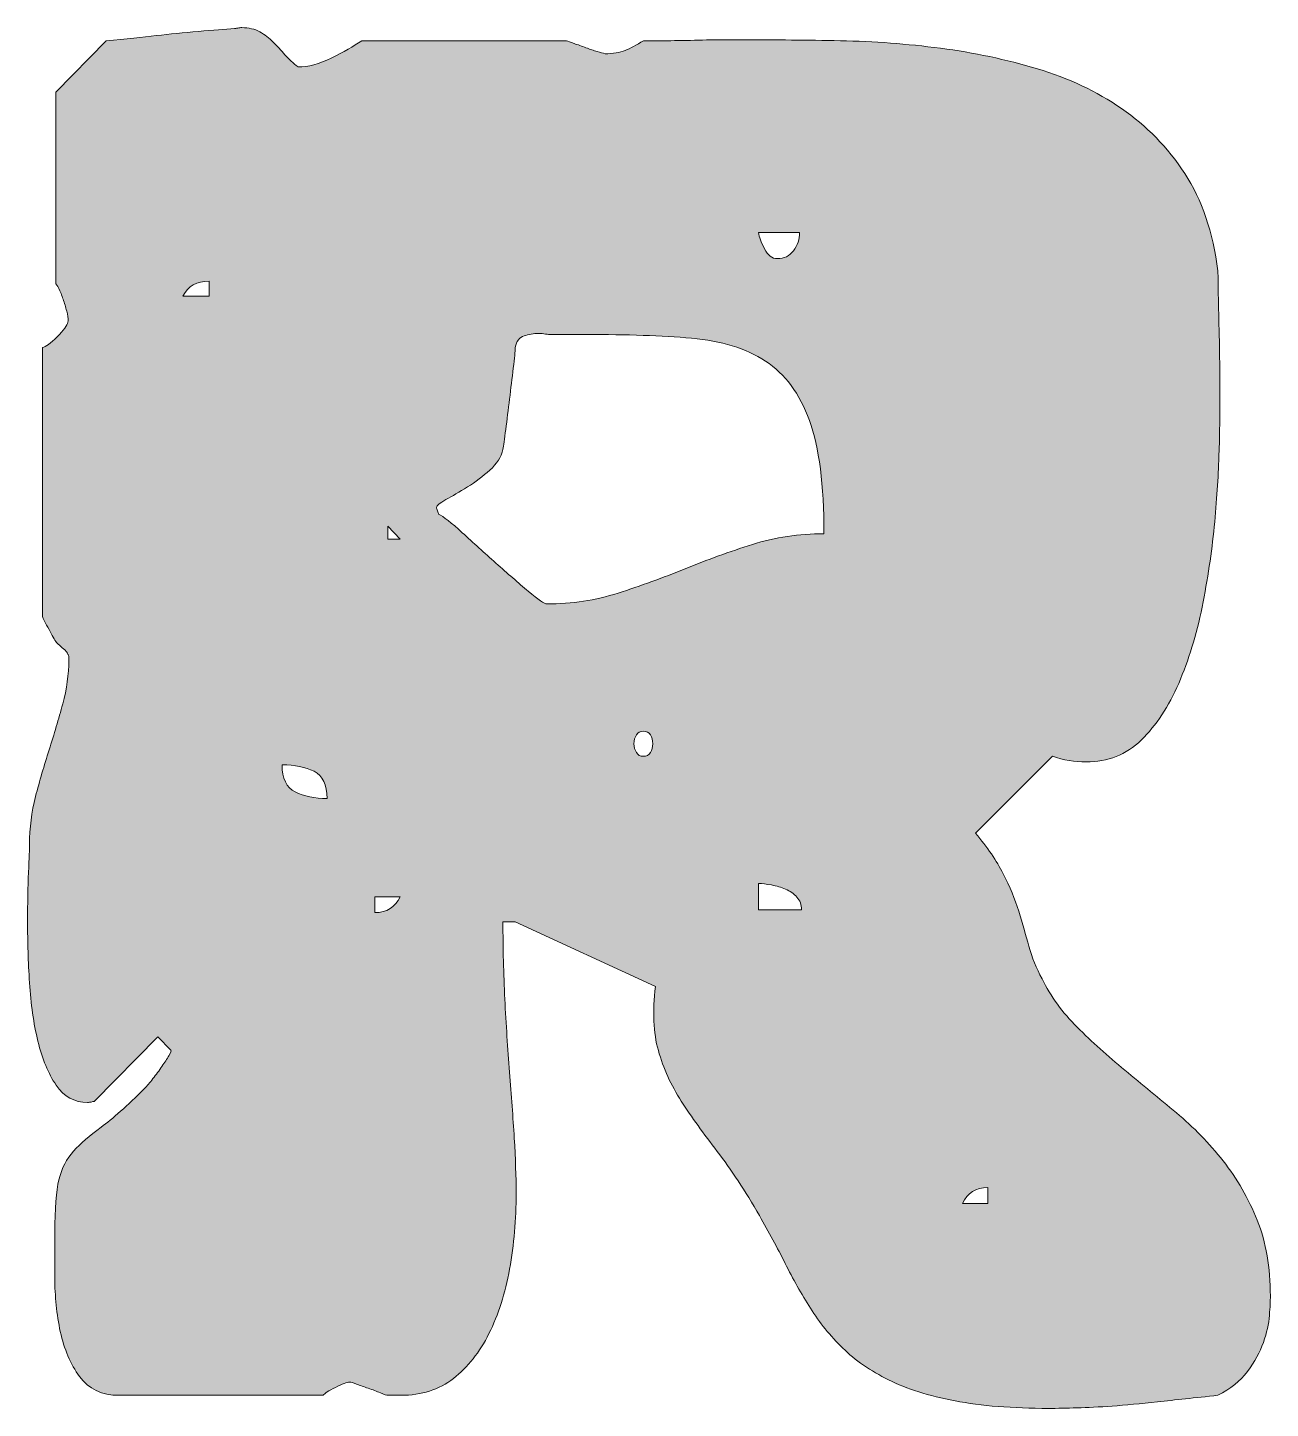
# Model space of a CAD drawing. Header units: inches. Extents: x 150 to 930, y -901 to -180.
# Drawn here: x 387.2 to 506.1, y -596.3 to -464.2 of the extents above; entities that cross this region are included whole.
import ezdxf

# ---------------------------------------------------------------- set-up
doc = ezdxf.new("R2010")
doc.units = ezdxf.units.IN
doc.header["$MEASUREMENT"] = 0
doc.layers.add('Layer 1', color=7, linetype='Continuous')

# ---------------------------------------------------------------- blocks, each defined once
blk = doc.blocks.new('block 3')
at = {"layer": 'Layer 1', "true_color": 0x2a4f7b}
h = blk.add_hatch(color=167, dxfattribs=at)
h.dxf.hatch_style = 2
edge = h.paths.add_edge_path()
edge.add_spline(control_points=[(387.4, -542.29), (387.4, -540.73), (387.6, -539.21), (387.98, -537.72), (388.37, -536.23), (388.8, -534.74), (389.28, -533.25), (389.76, -531.76), (390.19, -530.29), (390.58, -528.86), (390.97, -527.43), (391.16, -526.03), (391.16, -524.66), (391.16, -524.6), (391.16, -524.49), (391.16, -524.34), (391.16, -524.19), (391.13, -524.12), (391.07, -524.12), (391.07, -524), (390.89, -523.79), (390.53, -523.49), (390.18, -523.19), (389.97, -522.99), (389.91, -522.87), (389.73, -522.57), (389.47, -522.12), (389.15, -521.52), (388.82, -520.93), (388.65, -520.57), (388.65, -520.45), (388.65, -520.45), (388.65, -494.76), (388.65, -494.76), (388.95, -494.71), (389.41, -494.36), (390.04, -493.74), (390.67, -493.11), (391.01, -492.65), (391.07, -492.35), (391.13, -492.17), (391.12, -491.9), (391.03, -491.54), (390.94, -491.18), (390.83, -490.81), (390.71, -490.42), (390.59, -490.04), (390.46, -489.68), (390.31, -489.35), (390.16, -489.02), (390.03, -488.8), (389.91, -488.68), (389.91, -488.68), (389.91, -470.33), (389.91, -470.33), (389.91, -470.33), (394.74, -465.41), (394.74, -465.41), (396.65, -465.23), (398.24, -465.07), (399.53, -464.92), (400.81, -464.77), (402.15, -464.64), (403.55, -464.52), (404.96, -464.4), (406.11, -464.31), (407, -464.25), (407.06, -464.25), (407.16, -464.23), (407.31, -464.2), (407.46, -464.17), (407.6, -464.16), (407.72, -464.16), (408.37, -464.16), (408.94, -464.29), (409.42, -464.56), (409.89, -464.83), (410.33, -465.16), (410.71, -465.55), (411.1, -465.93), (411.47, -466.34), (411.83, -466.75), (412.19, -467.17), (412.61, -467.56), (413.09, -467.92), (414.04, -467.92), (415.1, -467.63), (416.26, -467.07), (417.43, -466.5), (418.39, -465.95), (419.17, -465.41), (419.17, -465.41), (438.77, -465.41), (438.77, -465.41), (438.89, -465.47), (439.13, -465.56), (439.49, -465.68), (439.84, -465.8), (440.22, -465.93), (440.61, -466.08), (440.99, -466.23), (441.35, -466.35), (441.68, -466.44), (442.01, -466.53), (442.26, -466.6), (442.44, -466.66), (443.21, -466.66), (443.86, -466.56), (444.36, -466.35), (444.87, -466.14), (445.45, -465.83), (446.11, -465.41), (446.47, -465.41), (447.11, -465.41), (448.03, -465.41), (448.96, -465.41), (449.94, -465.4), (450.99, -465.37), (452.03, -465.34), (453.01, -465.32), (453.94, -465.32), (454.86, -465.32), (455.5, -465.32), (455.86, -465.32), (458.73, -465.32), (461.75, -465.35), (464.95, -465.41), (468.14, -465.47), (471.33, -465.71), (474.52, -466.13), (477.71, -466.55), (480.8, -467.2), (483.79, -468.1), (486.77, -468.99), (489.45, -470.26), (491.84, -471.9), (494.22, -473.54), (496.24, -475.61), (497.88, -478.12), (499.52, -480.62), (500.58, -483.73), (501.06, -487.43), (501.06, -487.96), (501.07, -488.86), (501.1, -490.11), (501.13, -491.36), (501.16, -492.71), (501.19, -494.14), (501.22, -495.57), (501.24, -496.93), (501.24, -498.21), (501.24, -499.49), (501.24, -500.37), (501.24, -500.85), (501.24, -501.74), (501.21, -503.19), (501.15, -505.19), (501.09, -507.19), (500.94, -509.43), (500.7, -511.9), (500.46, -514.38), (500.07, -516.94), (499.54, -519.6), (499, -522.25), (498.25, -524.69), (497.3, -526.89), (496.34, -529.1), (495.15, -530.91), (493.72, -532.31), (492.29, -533.71), (490.53, -534.41), (488.44, -534.41), (487.37, -534.41), (486.29, -534.23), (485.22, -533.87), (485.22, -533.87), (477.88, -541.21), (477.88, -541.21), (479.01, -542.58), (479.89, -543.88), (480.52, -545.1), (481.15, -546.33), (481.64, -547.52), (482, -548.68), (482.35, -549.85), (482.68, -550.97), (482.98, -552.04), (483.28, -553.11), (483.7, -554.16), (484.23, -555.17), (485.07, -556.84), (486.19, -558.38), (487.59, -559.78), (488.99, -561.18), (490.51, -562.56), (492.15, -563.9), (493.79, -565.24), (495.43, -566.6), (497.08, -567.97), (498.72, -569.34), (500.21, -570.88), (501.55, -572.58), (502.89, -574.28), (503.98, -576.17), (504.82, -578.26), (505.65, -580.35), (506.07, -582.77), (506.07, -585.51), (506.07, -585.93), (506.04, -586.54), (505.98, -587.35), (505.92, -588.15), (505.73, -589.02), (505.4, -589.94), (505.07, -590.87), (504.56, -591.79), (503.88, -592.72), (503.19, -593.64), (502.25, -594.4), (501.06, -595), (498.85, -595.24), (496.93, -595.44), (495.28, -595.62), (493.64, -595.8), (492.2, -595.94), (490.95, -596.03), (489.69, -596.11), (488.57, -596.17), (487.59, -596.2), (486.6, -596.23), (485.69, -596.25), (484.86, -596.25), (481.4, -596.25), (478.42, -596.01), (475.91, -595.53), (473.4, -595.06), (471.29, -594.38), (469.56, -593.52), (467.82, -592.66), (466.36, -591.64), (465.17, -590.48), (463.98, -589.31), (462.95, -588.05), (462.08, -586.67), (461.22, -585.3), (460.41, -583.87), (459.67, -582.38), (458.92, -580.89), (458.1, -579.37), (457.21, -577.81), (455.83, -575.43), (454.49, -573.39), (453.18, -571.68), (451.87, -569.98), (450.72, -568.37), (449.73, -566.85), (448.75, -565.33), (448.02, -563.72), (447.54, -562.02), (447.06, -560.32), (446.97, -558.28), (447.27, -555.89), (447.27, -555.89), (433.85, -549.71), (433.85, -549.71), (433.85, -549.71), (432.68, -549.71), (432.68, -549.71), (432.68, -552.22), (432.74, -554.68), (432.86, -557.1), (432.98, -559.51), (433.13, -561.84), (433.31, -564.08), (433.49, -566.31), (433.64, -568.42), (433.76, -570.39), (433.88, -572.35), (433.94, -574.11), (433.94, -575.67), (433.94, -578.17), (433.73, -580.59), (433.31, -582.92), (432.89, -585.24), (432.24, -587.3), (431.34, -589.09), (430.45, -590.88), (429.31, -592.31), (427.94, -593.38), (426.57, -594.46), (424.9, -595), (422.93, -595), (422.93, -595), (421.68, -595), (421.68, -595), (421.56, -595), (421.32, -594.92), (420.96, -594.77), (420.6, -594.62), (420.21, -594.47), (419.8, -594.33), (419.38, -594.18), (419.01, -594.04), (418.68, -593.92), (418.35, -593.8), (418.13, -593.74), (418.01, -593.74), (417.77, -593.74), (417.32, -593.91), (416.67, -594.24), (416.01, -594.56), (415.62, -594.82), (415.5, -595), (415.5, -595), (395.99, -595), (395.99, -595), (394.32, -595), (393.05, -594.4), (392.19, -593.21), (391.32, -592.01), (390.71, -590.58), (390.35, -588.91), (390, -587.24), (389.82, -585.53), (389.82, -583.76), (389.82, -582.01), (389.82, -580.56), (389.82, -579.42), (389.82, -577.16), (389.95, -575.47), (390.22, -574.37), (390.49, -573.27), (390.95, -572.35), (391.61, -571.64), (392.26, -570.92), (393.14, -570.16), (394.25, -569.36), (395.35, -568.55), (396.74, -567.31), (398.41, -565.64), (398.65, -565.41), (398.92, -565.09), (399.21, -564.7), (399.51, -564.32), (399.8, -563.93), (400.06, -563.54), (400.33, -563.15), (400.56, -562.81), (400.74, -562.51), (400.92, -562.21), (400.97, -562.03), (400.92, -561.97), (400.92, -561.97), (399.66, -560.72), (399.66, -560.72), (399.66, -560.72), (393.58, -566.89), (393.58, -566.89), (393.52, -566.89), (393.43, -566.91), (393.31, -566.94), (393.19, -566.97), (393.07, -566.98), (392.95, -566.98), (391.7, -566.98), (390.7, -566.43), (389.95, -565.33), (389.21, -564.23), (388.62, -562.82), (388.21, -561.12), (387.79, -559.42), (387.52, -557.56), (387.4, -555.53), (387.28, -553.5), (387.22, -551.58), (387.22, -549.76), (387.22, -547.94), (387.25, -546.34), (387.31, -544.97), (387.37, -543.6), (387.4, -542.7), (387.4, -542.29)], knot_values=[0, 0, 0, 0, 1, 1, 1, 2, 2, 2, 3, 3, 3, 4, 4, 4, 5, 5, 5, 6, 6, 6, 7, 7, 7, 8, 8, 8, 9, 9, 9, 10, 10, 10, 11, 11, 11, 12, 12, 12, 13, 13, 13, 14, 14, 14, 15, 15, 15, 16, 16, 16, 17, 17, 17, 18, 18, 18, 19, 19, 19, 20, 20, 20, 21, 21, 21, 22, 22, 22, 23, 23, 23, 24, 24, 24, 25, 25, 25, 26, 26, 26, 27, 27, 27, 28, 28, 28, 29, 29, 29, 30, 30, 30, 31, 31, 31, 32, 32, 32, 33, 33, 33, 34, 34, 34, 35, 35, 35, 36, 36, 36, 37, 37, 37, 38, 38, 38, 39, 39, 39, 40, 40, 40, 41, 41, 41, 42, 42, 42, 43, 43, 43, 44, 44, 44, 45, 45, 45, 46, 46, 46, 47, 47, 47, 48, 48, 48, 49, 49, 49, 50, 50, 50, 51, 51, 51, 52, 52, 52, 53, 53, 53, 54, 54, 54, 55, 55, 55, 56, 56, 56, 57, 57, 57, 58, 58, 58, 59, 59, 59, 60, 60, 60, 61, 61, 61, 62, 62, 62, 63, 63, 63, 64, 64, 64, 65, 65, 65, 66, 66, 66, 67, 67, 67, 68, 68, 68, 69, 69, 69, 70, 70, 70, 71, 71, 71, 72, 72, 72, 73, 73, 73, 74, 74, 74, 75, 75, 75, 76, 76, 76, 77, 77, 77, 78, 78, 78, 79, 79, 79, 80, 80, 80, 81, 81, 81, 82, 82, 82, 83, 83, 83, 84, 84, 84, 85, 85, 85, 86, 86, 86, 87, 87, 87, 88, 88, 88, 89, 89, 89, 90, 90, 90, 91, 91, 91, 92, 92, 92, 93, 93, 93, 94, 94, 94, 95, 95, 95, 96, 96, 96, 97, 97, 97, 98, 98, 98, 99, 99, 99, 100, 100, 100, 101, 101, 101, 102, 102, 102, 103, 103, 103, 104, 104, 104, 105, 105, 105, 106, 106, 106, 107, 107, 107, 108, 108, 108, 109, 109, 109, 110, 110, 110, 111, 111, 111, 112, 112, 112, 113, 113, 113, 114, 114, 114, 115, 115, 115, 116, 116, 116, 117, 117, 117, 118, 118, 118, 119, 119, 119, 120, 120, 120, 121, 121, 121, 122, 122, 122, 123, 123, 123, 124, 124, 124, 125, 125, 125, 126, 126, 126, 127, 127, 127, 127], degree=3, periodic=1)
edge = h.paths.add_edge_path()
edge.add_spline(control_points=[(404.58, -488.41), (403.39, -488.41), (402.56, -488.89), (402.08, -489.84), (402.08, -489.84), (404.58, -489.84), (404.58, -489.84), (404.58, -489.84), (404.58, -488.41), (404.58, -488.41)], knot_values=[0, 0, 0, 0, 1, 1, 1, 2, 2, 2, 3, 3, 3, 3], degree=3, periodic=1)
edge = h.paths.add_edge_path()
edge.add_spline(control_points=[(411.56, -534.68), (411.56, -535.99), (411.98, -536.86), (412.82, -537.27), (413.65, -537.69), (414.67, -537.9), (415.86, -537.9), (415.86, -536.59), (415.44, -535.72), (414.61, -535.3), (413.77, -534.89), (412.76, -534.68), (411.56, -534.68)], knot_values=[0, 0, 0, 0, 1, 1, 1, 2, 2, 2, 3, 3, 3, 4, 4, 4, 4], degree=3, periodic=1)
edge = h.paths.add_edge_path()
edge.add_spline(control_points=[(420.42, -547.3), (420.42, -547.3), (420.42, -548.82), (420.42, -548.82), (421.56, -548.82), (422.36, -548.31), (422.84, -547.3), (422.84, -547.3), (420.42, -547.3), (420.42, -547.3)], knot_values=[0, 0, 0, 0, 1, 1, 1, 2, 2, 2, 3, 3, 3, 3], degree=3, periodic=1)
h.paths.add_polyline_path([(422.84, -513.11), (421.68, -511.86), (421.68, -513.11)])
edge = h.paths.add_edge_path()
edge.add_spline(control_points=[(432.68, -504.52), (432.51, -505.24), (432.09, -505.89), (431.43, -506.49), (430.77, -507.08), (430.06, -507.62), (429.28, -508.1), (428.51, -508.58), (427.82, -508.98), (427.23, -509.31), (426.63, -509.64), (426.33, -509.89), (426.33, -510.07), (426.33, -510.13), (426.36, -510.23), (426.42, -510.38), (426.48, -510.53), (426.51, -510.64), (426.51, -510.7), (426.99, -510.93), (427.75, -511.53), (428.79, -512.48), (429.84, -513.44), (430.91, -514.41), (432.01, -515.39), (433.12, -516.38), (434.15, -517.27), (435.1, -518.08), (436.06, -518.88), (436.65, -519.29), (436.89, -519.29), (439.28, -519.29), (441.54, -518.94), (443.69, -518.26), (445.84, -517.57), (447.97, -516.79), (450.09, -515.93), (452.21, -515.07), (454.36, -514.29), (456.53, -513.6), (458.71, -512.92), (460.99, -512.57), (463.38, -512.57), (463.38, -507.92), (462.92, -504.31), (461.99, -501.74), (461.07, -499.18), (459.67, -497.29), (457.79, -496.06), (455.91, -494.84), (453.55, -494.11), (450.72, -493.87), (447.88, -493.63), (444.53, -493.51), (440.65, -493.51), (440.65, -493.51), (437.25, -493.51), (437.25, -493.51), (437.13, -493.51), (436.97, -493.5), (436.76, -493.47), (436.55, -493.44), (436.32, -493.42), (436.09, -493.42), (435.61, -493.42), (435.15, -493.5), (434.7, -493.65), (434.25, -493.8), (433.97, -494.17), (433.85, -494.76), (433.85, -495.12), (433.79, -495.78), (433.67, -496.73), (433.55, -497.69), (433.43, -498.67), (433.31, -499.69), (433.19, -500.7), (433.07, -501.67), (432.95, -502.6), (432.83, -503.52), (432.74, -504.16), (432.68, -504.52)], knot_values=[0, 0, 0, 0, 1, 1, 1, 2, 2, 2, 3, 3, 3, 4, 4, 4, 5, 5, 5, 6, 6, 6, 7, 7, 7, 8, 8, 8, 9, 9, 9, 10, 10, 10, 11, 11, 11, 12, 12, 12, 13, 13, 13, 14, 14, 14, 15, 15, 15, 16, 16, 16, 17, 17, 17, 18, 18, 18, 19, 19, 19, 20, 20, 20, 21, 21, 21, 22, 22, 22, 23, 23, 23, 24, 24, 24, 25, 25, 25, 26, 26, 26, 27, 27, 27, 27], degree=3, periodic=1)
edge = h.paths.add_edge_path()
edge.add_spline(control_points=[(446.11, -531.46), (445.81, -531.46), (445.59, -531.58), (445.44, -531.81), (445.29, -532.05), (445.21, -532.34), (445.21, -532.67), (445.21, -532.99), (445.29, -533.28), (445.44, -533.51), (445.59, -533.75), (445.81, -533.87), (446.11, -533.87), (446.41, -533.87), (446.63, -533.75), (446.78, -533.51), (446.93, -533.28), (447, -532.99), (447, -532.67), (447, -532.34), (446.93, -532.05), (446.78, -531.81), (446.63, -531.58), (446.41, -531.46), (446.11, -531.46)], knot_values=[0, 0, 0, 0, 1, 1, 1, 2, 2, 2, 3, 3, 3, 4, 4, 4, 5, 5, 5, 6, 6, 6, 7, 7, 7, 8, 8, 8, 8], degree=3, periodic=1)
edge = h.paths.add_edge_path()
edge.add_spline(control_points=[(457.12, -483.76), (457.17, -484.18), (457.37, -484.7), (457.7, -485.32), (458.03, -485.95), (458.43, -486.26), (458.91, -486.26), (459.56, -486.26), (460.08, -486.01), (460.47, -485.5), (460.86, -485), (461.05, -484.41), (461.05, -483.76), (461.05, -483.76), (457.12, -483.76), (457.12, -483.76)], knot_values=[0, 0, 0, 0, 1, 1, 1, 2, 2, 2, 3, 3, 3, 4, 4, 4, 5, 5, 5, 5], degree=3, periodic=1)
edge = h.paths.add_edge_path()
edge.add_spline(control_points=[(461.23, -548.55), (461.23, -548.07), (461.08, -547.67), (460.79, -547.34), (460.49, -547.01), (460.13, -546.76), (459.71, -546.58), (459.29, -546.4), (458.85, -546.27), (458.37, -546.18), (457.89, -546.09), (457.47, -546.04), (457.12, -546.04), (457.12, -546.04), (457.12, -548.55), (457.12, -548.55), (457.12, -548.55), (461.23, -548.55), (461.23, -548.55)], knot_values=[0, 0, 0, 0, 1, 1, 1, 2, 2, 2, 3, 3, 3, 4, 4, 4, 5, 5, 5, 6, 6, 6, 6], degree=3, periodic=1)
edge = h.paths.add_edge_path()
edge.add_spline(control_points=[(479.04, -575.13), (477.91, -575.13), (477.1, -575.64), (476.63, -576.65), (476.63, -576.65), (479.04, -576.65), (479.04, -576.65), (479.04, -576.65), (479.04, -575.13), (479.04, -575.13)], knot_values=[0, 0, 0, 0, 1, 1, 1, 2, 2, 2, 3, 3, 3, 3], degree=3, periodic=1)
at = {"layer": 'Layer 1', "lineweight": 0}
blk.add_lwpolyline([(422.84, -513.11), (421.68, -511.86), (421.68, -513.11), (422.84, -513.11)], dxfattribs=at)
for points, knots in [([(387.4, -542.29), (387.4, -540.73), (387.6, -539.21), (387.98, -537.72), (388.37, -536.23), (388.8, -534.74), (389.28, -533.25), (389.76, -531.76), (390.19, -530.29), (390.58, -528.86), (390.97, -527.43), (391.16, -526.03), (391.16, -524.66), (391.16, -524.6), (391.16, -524.49), (391.16, -524.34), (391.16, -524.19), (391.13, -524.12), (391.07, -524.12), (391.07, -524), (390.89, -523.79), (390.53, -523.49), (390.18, -523.19), (389.97, -522.99), (389.91, -522.87), (389.73, -522.57), (389.47, -522.12), (389.15, -521.52), (388.82, -520.93), (388.65, -520.57), (388.65, -520.45), (388.65, -520.45), (388.65, -494.76), (388.65, -494.76), (388.95, -494.71), (389.41, -494.36), (390.04, -493.74), (390.67, -493.11), (391.01, -492.65), (391.07, -492.35), (391.13, -492.17), (391.12, -491.9), (391.03, -491.54), (390.94, -491.18), (390.83, -490.81), (390.71, -490.42), (390.59, -490.04), (390.46, -489.68), (390.31, -489.35), (390.16, -489.02), (390.03, -488.8), (389.91, -488.68), (389.91, -488.68), (389.91, -470.33), (389.91, -470.33), (389.91, -470.33), (394.74, -465.41), (394.74, -465.41), (396.65, -465.23), (398.24, -465.07), (399.53, -464.92), (400.81, -464.77), (402.15, -464.64), (403.55, -464.52), (404.96, -464.4), (406.11, -464.31), (407, -464.25), (407.06, -464.25), (407.16, -464.23), (407.31, -464.2), (407.46, -464.17), (407.6, -464.16), (407.72, -464.16), (408.37, -464.16), (408.94, -464.29), (409.42, -464.56), (409.89, -464.83), (410.33, -465.16), (410.71, -465.55), (411.1, -465.93), (411.47, -466.34), (411.83, -466.75), (412.19, -467.17), (412.61, -467.56), (413.09, -467.92), (414.04, -467.92), (415.1, -467.63), (416.26, -467.07), (417.43, -466.5), (418.39, -465.95), (419.17, -465.41), (419.17, -465.41), (438.77, -465.41), (438.77, -465.41), (438.89, -465.47), (439.13, -465.56), (439.49, -465.68), (439.84, -465.8), (440.22, -465.93), (440.61, -466.08), (440.99, -466.23), (441.35, -466.35), (441.68, -466.44), (442.01, -466.53), (442.26, -466.6), (442.44, -466.66), (443.21, -466.66), (443.86, -466.56), (444.36, -466.35), (444.87, -466.14), (445.45, -465.83), (446.11, -465.41), (446.47, -465.41), (447.11, -465.41), (448.03, -465.41), (448.96, -465.41), (449.94, -465.4), (450.99, -465.37), (452.03, -465.34), (453.01, -465.32), (453.94, -465.32), (454.86, -465.32), (455.5, -465.32), (455.86, -465.32), (458.73, -465.32), (461.75, -465.35), (464.95, -465.41), (468.14, -465.47), (471.33, -465.71), (474.52, -466.13), (477.71, -466.55), (480.8, -467.2), (483.79, -468.1), (486.77, -468.99), (489.45, -470.26), (491.84, -471.9), (494.22, -473.54), (496.24, -475.61), (497.88, -478.12), (499.52, -480.62), (500.58, -483.73), (501.06, -487.43), (501.06, -487.96), (501.07, -488.86), (501.1, -490.11), (501.13, -491.36), (501.16, -492.71), (501.19, -494.14), (501.22, -495.57), (501.24, -496.93), (501.24, -498.21), (501.24, -499.49), (501.24, -500.37), (501.24, -500.85), (501.24, -501.74), (501.21, -503.19), (501.15, -505.19), (501.09, -507.19), (500.94, -509.43), (500.7, -511.9), (500.46, -514.38), (500.07, -516.94), (499.54, -519.6), (499, -522.25), (498.25, -524.69), (497.3, -526.89), (496.34, -529.1), (495.15, -530.91), (493.72, -532.31), (492.29, -533.71), (490.53, -534.41), (488.44, -534.41), (487.37, -534.41), (486.29, -534.23), (485.22, -533.87), (485.22, -533.87), (477.88, -541.21), (477.88, -541.21), (479.01, -542.58), (479.89, -543.88), (480.52, -545.1), (481.15, -546.33), (481.64, -547.52), (482, -548.68), (482.35, -549.85), (482.68, -550.97), (482.98, -552.04), (483.28, -553.11), (483.7, -554.16), (484.23, -555.17), (485.07, -556.84), (486.19, -558.38), (487.59, -559.78), (488.99, -561.18), (490.51, -562.56), (492.15, -563.9), (493.79, -565.24), (495.43, -566.6), (497.08, -567.97), (498.72, -569.34), (500.21, -570.88), (501.55, -572.58), (502.89, -574.28), (503.98, -576.17), (504.82, -578.26), (505.65, -580.35), (506.07, -582.77), (506.07, -585.51), (506.07, -585.93), (506.04, -586.54), (505.98, -587.35), (505.92, -588.15), (505.73, -589.02), (505.4, -589.94), (505.07, -590.87), (504.56, -591.79), (503.88, -592.72), (503.19, -593.64), (502.25, -594.4), (501.06, -595), (498.85, -595.24), (496.93, -595.44), (495.28, -595.62), (493.64, -595.8), (492.2, -595.94), (490.95, -596.03), (489.69, -596.11), (488.57, -596.17), (487.59, -596.2), (486.6, -596.23), (485.69, -596.25), (484.86, -596.25), (481.4, -596.25), (478.42, -596.01), (475.91, -595.53), (473.4, -595.06), (471.29, -594.38), (469.56, -593.52), (467.82, -592.66), (466.36, -591.64), (465.17, -590.48), (463.98, -589.31), (462.95, -588.05), (462.08, -586.67), (461.22, -585.3), (460.41, -583.87), (459.67, -582.38), (458.92, -580.89), (458.1, -579.37), (457.21, -577.81), (455.83, -575.43), (454.49, -573.39), (453.18, -571.68), (451.87, -569.98), (450.72, -568.37), (449.73, -566.85), (448.75, -565.33), (448.02, -563.72), (447.54, -562.02), (447.06, -560.32), (446.97, -558.28), (447.27, -555.89), (447.27, -555.89), (433.85, -549.71), (433.85, -549.71), (433.85, -549.71), (432.68, -549.71), (432.68, -549.71), (432.68, -552.22), (432.74, -554.68), (432.86, -557.1), (432.98, -559.51), (433.13, -561.84), (433.31, -564.08), (433.49, -566.31), (433.64, -568.42), (433.76, -570.39), (433.88, -572.35), (433.94, -574.11), (433.94, -575.67), (433.94, -578.17), (433.73, -580.59), (433.31, -582.92), (432.89, -585.24), (432.24, -587.3), (431.34, -589.09), (430.45, -590.88), (429.31, -592.31), (427.94, -593.38), (426.57, -594.46), (424.9, -595), (422.93, -595), (422.93, -595), (421.68, -595), (421.68, -595), (421.56, -595), (421.32, -594.92), (420.96, -594.77), (420.6, -594.62), (420.21, -594.47), (419.8, -594.33), (419.38, -594.18), (419.01, -594.04), (418.68, -593.92), (418.35, -593.8), (418.13, -593.74), (418.01, -593.74), (417.77, -593.74), (417.32, -593.91), (416.67, -594.24), (416.01, -594.56), (415.62, -594.82), (415.5, -595), (415.5, -595), (395.99, -595), (395.99, -595), (394.32, -595), (393.05, -594.4), (392.19, -593.21), (391.32, -592.01), (390.71, -590.58), (390.35, -588.91), (390, -587.24), (389.82, -585.53), (389.82, -583.76), (389.82, -582.01), (389.82, -580.56), (389.82, -579.42), (389.82, -577.16), (389.95, -575.47), (390.22, -574.37), (390.49, -573.27), (390.95, -572.35), (391.61, -571.64), (392.26, -570.92), (393.14, -570.16), (394.25, -569.36), (395.35, -568.55), (396.74, -567.31), (398.41, -565.64), (398.65, -565.41), (398.92, -565.09), (399.21, -564.7), (399.51, -564.32), (399.8, -563.93), (400.06, -563.54), (400.33, -563.15), (400.56, -562.81), (400.74, -562.51), (400.92, -562.21), (400.97, -562.03), (400.92, -561.97), (400.92, -561.97), (399.66, -560.72), (399.66, -560.72), (399.66, -560.72), (393.58, -566.89), (393.58, -566.89), (393.52, -566.89), (393.43, -566.91), (393.31, -566.94), (393.19, -566.97), (393.07, -566.98), (392.95, -566.98), (391.7, -566.98), (390.7, -566.43), (389.95, -565.33), (389.21, -564.23), (388.62, -562.82), (388.21, -561.12), (387.79, -559.42), (387.52, -557.56), (387.4, -555.53), (387.28, -553.5), (387.22, -551.58), (387.22, -549.76), (387.22, -547.94), (387.25, -546.34), (387.31, -544.97), (387.37, -543.6), (387.4, -542.7), (387.4, -542.29)], [0, 0, 0, 0, 1, 1, 1, 2, 2, 2, 3, 3, 3, 4, 4, 4, 5, 5, 5, 6, 6, 6, 7, 7, 7, 8, 8, 8, 9, 9, 9, 10, 10, 10, 11, 11, 11, 12, 12, 12, 13, 13, 13, 14, 14, 14, 15, 15, 15, 16, 16, 16, 17, 17, 17, 18, 18, 18, 19, 19, 19, 20, 20, 20, 21, 21, 21, 22, 22, 22, 23, 23, 23, 24, 24, 24, 25, 25, 25, 26, 26, 26, 27, 27, 27, 28, 28, 28, 29, 29, 29, 30, 30, 30, 31, 31, 31, 32, 32, 32, 33, 33, 33, 34, 34, 34, 35, 35, 35, 36, 36, 36, 37, 37, 37, 38, 38, 38, 39, 39, 39, 40, 40, 40, 41, 41, 41, 42, 42, 42, 43, 43, 43, 44, 44, 44, 45, 45, 45, 46, 46, 46, 47, 47, 47, 48, 48, 48, 49, 49, 49, 50, 50, 50, 51, 51, 51, 52, 52, 52, 53, 53, 53, 54, 54, 54, 55, 55, 55, 56, 56, 56, 57, 57, 57, 58, 58, 58, 59, 59, 59, 60, 60, 60, 61, 61, 61, 62, 62, 62, 63, 63, 63, 64, 64, 64, 65, 65, 65, 66, 66, 66, 67, 67, 67, 68, 68, 68, 69, 69, 69, 70, 70, 70, 71, 71, 71, 72, 72, 72, 73, 73, 73, 74, 74, 74, 75, 75, 75, 76, 76, 76, 77, 77, 77, 78, 78, 78, 79, 79, 79, 80, 80, 80, 81, 81, 81, 82, 82, 82, 83, 83, 83, 84, 84, 84, 85, 85, 85, 86, 86, 86, 87, 87, 87, 88, 88, 88, 89, 89, 89, 90, 90, 90, 91, 91, 91, 92, 92, 92, 93, 93, 93, 94, 94, 94, 95, 95, 95, 96, 96, 96, 97, 97, 97, 98, 98, 98, 99, 99, 99, 100, 100, 100, 101, 101, 101, 102, 102, 102, 103, 103, 103, 104, 104, 104, 105, 105, 105, 106, 106, 106, 107, 107, 107, 108, 108, 108, 109, 109, 109, 110, 110, 110, 111, 111, 111, 112, 112, 112, 113, 113, 113, 114, 114, 114, 115, 115, 115, 116, 116, 116, 117, 117, 117, 118, 118, 118, 119, 119, 119, 120, 120, 120, 121, 121, 121, 122, 122, 122, 123, 123, 123, 124, 124, 124, 125, 125, 125, 126, 126, 126, 127, 127, 127, 127]), ([(457.12, -483.76), (457.17, -484.18), (457.37, -484.7), (457.7, -485.32), (458.03, -485.95), (458.43, -486.26), (458.91, -486.26), (459.56, -486.26), (460.08, -486.01), (460.47, -485.5), (460.86, -485), (461.05, -484.41), (461.05, -483.76), (461.05, -483.76), (457.12, -483.76), (457.12, -483.76)], [0, 0, 0, 0, 1, 1, 1, 2, 2, 2, 3, 3, 3, 4, 4, 4, 5, 5, 5, 5]), ([(404.58, -488.41), (403.39, -488.41), (402.56, -488.89), (402.08, -489.84), (402.08, -489.84), (404.58, -489.84), (404.58, -489.84), (404.58, -489.84), (404.58, -488.41), (404.58, -488.41)], [0, 0, 0, 0, 1, 1, 1, 2, 2, 2, 3, 3, 3, 3]), ([(432.68, -504.52), (432.51, -505.24), (432.09, -505.89), (431.43, -506.49), (430.77, -507.08), (430.06, -507.62), (429.28, -508.1), (428.51, -508.58), (427.82, -508.98), (427.23, -509.31), (426.63, -509.64), (426.33, -509.89), (426.33, -510.07), (426.33, -510.13), (426.36, -510.23), (426.42, -510.38), (426.48, -510.53), (426.51, -510.64), (426.51, -510.7), (426.99, -510.93), (427.75, -511.53), (428.79, -512.48), (429.84, -513.44), (430.91, -514.41), (432.01, -515.39), (433.12, -516.38), (434.15, -517.27), (435.1, -518.08), (436.06, -518.88), (436.65, -519.29), (436.89, -519.29), (439.28, -519.29), (441.54, -518.94), (443.69, -518.26), (445.84, -517.57), (447.97, -516.79), (450.09, -515.93), (452.21, -515.07), (454.36, -514.29), (456.53, -513.6), (458.71, -512.92), (460.99, -512.57), (463.38, -512.57), (463.38, -507.92), (462.92, -504.31), (461.99, -501.74), (461.07, -499.18), (459.67, -497.29), (457.79, -496.06), (455.91, -494.84), (453.55, -494.11), (450.72, -493.87), (447.88, -493.63), (444.53, -493.51), (440.65, -493.51), (440.65, -493.51), (437.25, -493.51), (437.25, -493.51), (437.13, -493.51), (436.97, -493.5), (436.76, -493.47), (436.55, -493.44), (436.32, -493.42), (436.09, -493.42), (435.61, -493.42), (435.15, -493.5), (434.7, -493.65), (434.25, -493.8), (433.97, -494.17), (433.85, -494.76), (433.85, -495.12), (433.79, -495.78), (433.67, -496.73), (433.55, -497.69), (433.43, -498.67), (433.31, -499.69), (433.19, -500.7), (433.07, -501.67), (432.95, -502.6), (432.83, -503.52), (432.74, -504.16), (432.68, -504.52)], [0, 0, 0, 0, 1, 1, 1, 2, 2, 2, 3, 3, 3, 4, 4, 4, 5, 5, 5, 6, 6, 6, 7, 7, 7, 8, 8, 8, 9, 9, 9, 10, 10, 10, 11, 11, 11, 12, 12, 12, 13, 13, 13, 14, 14, 14, 15, 15, 15, 16, 16, 16, 17, 17, 17, 18, 18, 18, 19, 19, 19, 20, 20, 20, 21, 21, 21, 22, 22, 22, 23, 23, 23, 24, 24, 24, 25, 25, 25, 26, 26, 26, 27, 27, 27, 27]), ([(446.11, -531.46), (445.81, -531.46), (445.59, -531.58), (445.44, -531.81), (445.29, -532.05), (445.21, -532.34), (445.21, -532.67), (445.21, -532.99), (445.29, -533.28), (445.44, -533.51), (445.59, -533.75), (445.81, -533.87), (446.11, -533.87), (446.41, -533.87), (446.63, -533.75), (446.78, -533.51), (446.93, -533.28), (447, -532.99), (447, -532.67), (447, -532.34), (446.93, -532.05), (446.78, -531.81), (446.63, -531.58), (446.41, -531.46), (446.11, -531.46)], [0, 0, 0, 0, 1, 1, 1, 2, 2, 2, 3, 3, 3, 4, 4, 4, 5, 5, 5, 6, 6, 6, 7, 7, 7, 8, 8, 8, 8]), ([(411.56, -534.68), (411.56, -535.99), (411.98, -536.86), (412.82, -537.27), (413.65, -537.69), (414.67, -537.9), (415.86, -537.9), (415.86, -536.59), (415.44, -535.72), (414.61, -535.3), (413.77, -534.89), (412.76, -534.68), (411.56, -534.68)], [0, 0, 0, 0, 1, 1, 1, 2, 2, 2, 3, 3, 3, 4, 4, 4, 4]), ([(461.23, -548.55), (461.23, -548.07), (461.08, -547.67), (460.79, -547.34), (460.49, -547.01), (460.13, -546.76), (459.71, -546.58), (459.29, -546.4), (458.85, -546.27), (458.37, -546.18), (457.89, -546.09), (457.47, -546.04), (457.12, -546.04), (457.12, -546.04), (457.12, -548.55), (457.12, -548.55), (457.12, -548.55), (461.23, -548.55), (461.23, -548.55)], [0, 0, 0, 0, 1, 1, 1, 2, 2, 2, 3, 3, 3, 4, 4, 4, 5, 5, 5, 6, 6, 6, 6]), ([(420.42, -547.3), (420.42, -547.3), (420.42, -548.82), (420.42, -548.82), (421.56, -548.82), (422.36, -548.31), (422.84, -547.3), (422.84, -547.3), (420.42, -547.3), (420.42, -547.3)], [0, 0, 0, 0, 1, 1, 1, 2, 2, 2, 3, 3, 3, 3]), ([(479.04, -575.13), (477.91, -575.13), (477.1, -575.64), (476.63, -576.65), (476.63, -576.65), (479.04, -576.65), (479.04, -576.65), (479.04, -576.65), (479.04, -575.13), (479.04, -575.13)], [0, 0, 0, 0, 1, 1, 1, 2, 2, 2, 3, 3, 3, 3])]:
    blk.add_open_spline(points, degree=3, knots=knots, dxfattribs=at)
blk = doc.blocks.new('block 2')
at = {"layer": 'Layer 1'}
blk.add_blockref('block 3', (0, 0), dxfattribs=at)

msp = doc.modelspace()

# ---------------------------------------------------------------- block references
at = {"layer": 'Layer 1'}
msp.add_blockref('block 2', (0, 0), dxfattribs=at)

doc.saveas('drawing.dxf')
